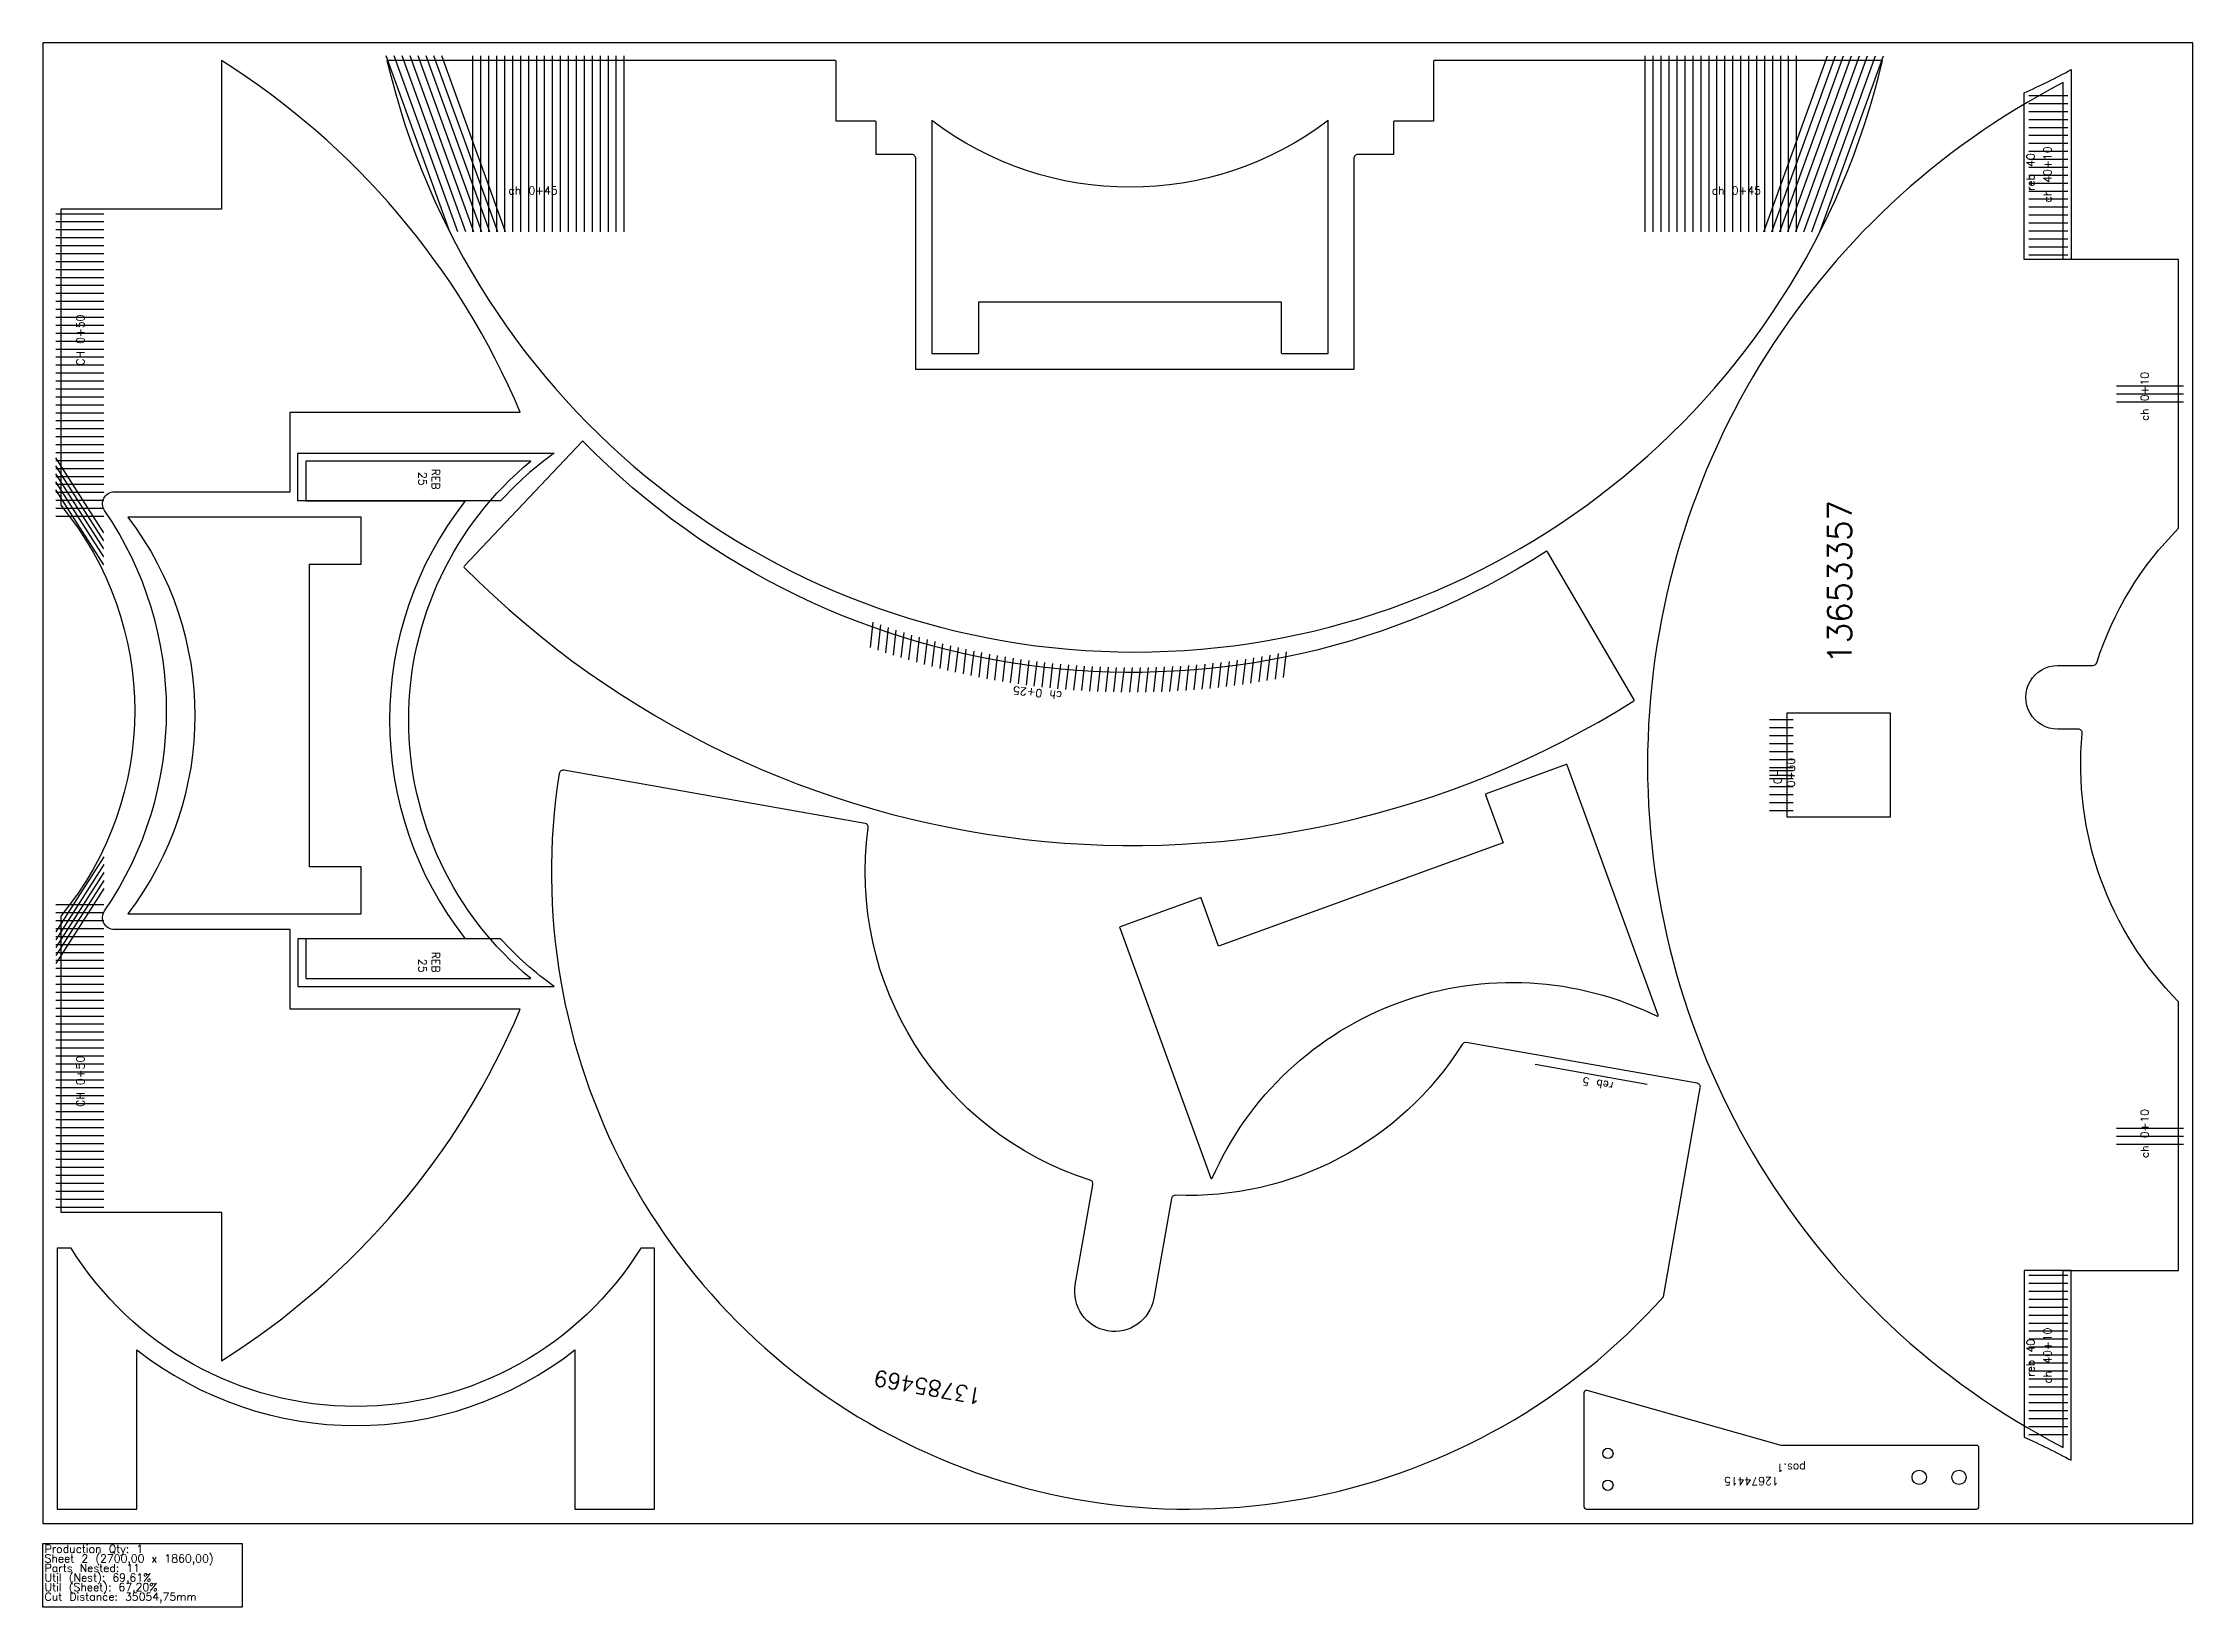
# Model space of a CAD drawing. Header units: millimetres. Extents: x 2835 to 5535, y -105 to 1860.
import ezdxf

# ---------------------------------------------------------------- set-up
doc = ezdxf.new("R2010")
doc.units = ezdxf.units.MM
for name, color, linetype in [('12674415', 7, 'Continuous'), ('13355122', 7, 'Continuous'), ('13653357', 7, 'Continuous'), ('13653818', 7, 'Continuous'), ('13785465', 7, 'Continuous'), ('13785469', 7, 'Continuous'), ('Chanfro', 7, 'Continuous'), ('Rebaixo', 7, 'Continuous'), ('sheet', 24, 'Continuous'), ('Stats', 7, 'Continuous'), ('Texto', 7, 'Continuous')]:
    doc.layers.add(name, color=color, linetype=linetype)
doc.styles.get("Standard").update_dxf_attribs({"font": 'txt.shx'})

msp = doc.modelspace()

# ---------------------------------------------------------------- linework, layer by layer
at = {"color": 3}
msp.add_lwpolyline([(3165.2, 1334.6), (3165.2, 1284.6), (3365.3, 1284.6, 0.345974), (3365.3, 734.6), (3165.2, 734.6), (3165.2, 684.6), (3447.6, 684.6, -0.471964), (3447.6, 1334.6)], format="xyb", close=True, dxfattribs=at)
at = {"color": 6}
msp.add_lwpolyline([(3603, 346), (3585.7, 346, -0.556315), (2870.3, 346), (2853, 346), (2853, 18), (2953, 18), (2953, 218.1, 0.345974), (3503, 218.1), (3503, 18), (3603, 18)], format="xyb", close=True, dxfattribs=at)
at = {"layer": '12674415', "color": 6}
msp.add_lwpolyline([(5266.2, 95, 0.414214), (5263.2, 98), (5018.6, 98, -0.068884), (5017.8, 98.1), (4774, 166.9, 0.497286), (4770.2, 164), (4770.2, 21, 0.414214), (4773.2, 18), (5263.2, 18, 0.414214), (5266.2, 21)], format="xyb", close=True, dxfattribs=at)
for centre, radius in [((4800.2, 88), 6.5), ((4800.2, 48), 6.5), ((5191.2, 58), 9), ((5241.2, 58), 9)]:
    msp.add_circle(centre, radius, dxfattribs=at)
at = {"layer": '13355122', "color": 6}
msp.add_lwpolyline([(4724.3, 1220.9, 0.425846), (4722.9, 1221.2, -0.355169), (3513.3, 1359.4, 0.425845), (3511.9, 1359.4), (3363.8, 1202.6, 0.404775), (3363.9, 1201.2, 0.351111), (4832.8, 1033.4, 0.404774), (4833.1, 1034.7)], format="xyb", close=True, dxfattribs=at)
at = {"layer": '13653357', "color": 6}
msp.add_lwpolyline([(4481.1, 1714.8), (4481.1, 1449.8), (3931.1, 1449.8), (3931.1, 1714.8, 0.414214), (3926.1, 1719.8), (3881.1, 1719.8), (3881.1, 1760.8, 0.414214), (3880.1, 1761.8), (3831.1, 1761.8), (3831.1, 1836.8, 0.414214), (3830.1, 1837.8), (3267, 1837.8, 0.791169), (5145.2, 1837.8), (4582.1, 1837.8, 0.414214), (4581.1, 1836.8), (4581.1, 1761.8), (4532.1, 1761.8, 0.414214), (4531.1, 1760.8), (4531.1, 1719.8), (4486.1, 1719.8, 0.414214)], format="xyb", close=True, dxfattribs=at)
at = {"layer": '13653357', "color": 2}
msp.add_lwpolyline([(5517, 655.5, -0.223199), (5395.9, 992.4, 0.442032), (5390.9, 997.9), (5365, 997.9, -1.000024), (5365, 1077.9), (5409.3, 1077.9, 0.326039), (5414.1, 1081.4, -0.119122), (5517, 1250.3), (5517, 1588), (5372, 1588), (5372, 1810.2, 0.608883), (5372, 95.6), (5372, 317.8), (5517, 317.8)], format="xyb", close=True, dxfattribs=at)
msp.add_lwpolyline([(5155, 887.9), (5155, 1017.9), (5025, 1017.9), (5025, 887.9)], close=True, dxfattribs=at)
at = {"layer": '13653818', "color": 6}
msp.add_lwpolyline([(2857.2, 1279.3, -0.360149), (2857.2, 762.9), (2857.2, 391.1), (3059.2, 391.1), (3059.2, 204.4, 0.153684), (3434.3, 646.1), (3145.2, 646.1), (3145.2, 746.1), (2924.6, 746.1, -0.603342), (2912.3, 769.6, 0.309718), (2912.3, 1272.6, -0.603342), (2924.6, 1296.1), (3145.2, 1296.1), (3145.2, 1396.1), (3434.3, 1396.1, 0.153684), (3059.2, 1837.8), (3059.2, 1651.1), (2857.2, 1651.1)], format="xyb", close=True, dxfattribs=at)
at = {"layer": '13785465', "color": 6}
for points in [[(3951.1, 1469.8), (4009.1, 1469.8, 0.414214), (4010.1, 1470.8), (4010.1, 1534.8), (4390.1, 1534.8), (4390.1, 1470.8, 0.414214), (4391.1, 1469.8), (4449.1, 1469.8), (4449.1, 1762.8, -0.337405), (3951.1, 1762.8)], [(3234.7, 766.1), (3234.7, 824.1, 0.414214), (3233.7, 825.1), (3169.7, 825.1), (3169.7, 1205.1), (3233.7, 1205.1, 0.414214), (3234.7, 1206.1), (3234.7, 1264.1), (2941.7, 1264.1, -0.337405), (2941.7, 766.1)], [(4303.4, 433.8, -0.427854), (4862, 637.2, 0.67659), (4863.4, 638.4), (4749, 952.8, 0.414213), (4747.7, 953.4), (4647.2, 916.8, 0.414213), (4646.6, 915.5), (4668.5, 855.3), (4311.4, 725.4), (4289.5, 785.5, 0.414213), (4288.2, 786.1), (4187.7, 749.5, 0.414214), (4187.1, 748.2), (4301.5, 433.9, 0.67659)]]:
    msp.add_lwpolyline(points, format="xyb", close=True, dxfattribs=at)
at = {"layer": '13785469', "color": 6}
msp.add_lwpolyline([(4617.3, 601.9, -0.268668), (4257.2, 412.4, 0.375425), (4252.1, 408.2), (4229.9, 282.5, -0.999981), (4131.4, 299.8), (4153.6, 425.6, 0.375425), (4150.2, 431.2, -0.365048), (3871.4, 873.9, 0.403562), (3867.3, 879.5), (3489, 946.2, 0.419751), (3483.2, 942.1, 0.747623), (4870, 284.9), (4916.3, 547.3, 0.414214), (4912.2, 553.1), (4622.4, 604.2, 0.304987)], format="xyb", close=True, dxfattribs=at)
at = {"layer": 'Chanfro', "color": 6}
for p, q in [((3346, 1622.8), (3266, 1843.8)), ((3356, 1622.8), (3276, 1843.8)), ((3366, 1622.8), (3286, 1843.8)), ((3376, 1622.8), (3296, 1843.8)), ((3386, 1622.8), (3306, 1843.8)), ((3396, 1622.8), (3316, 1843.8)), ((3406, 1622.8), (3326, 1843.8)), ((3416, 1622.8), (3336, 1843.8)), ((3375, 1622.8), (3375, 1843.8)), ((3385, 1622.8), (3385, 1843.8)), ((3395, 1622.8), (3395, 1843.8)), ((3405, 1622.8), (3405, 1843.8)), ((3415, 1622.8), (3415, 1843.8)), ((3425, 1622.8), (3425, 1843.8)), ((3435, 1622.8), (3435, 1843.8)), ((3445, 1622.8), (3445, 1843.8)), ((3455, 1622.8), (3455, 1843.8)), ((3465, 1622.8), (3465, 1843.8)), ((3475, 1622.8), (3475, 1843.8)), ((3485, 1622.8), (3485, 1843.8)), ((3495, 1622.8), (3495, 1843.8)), ((3505, 1622.8), (3505, 1843.8)), ((3515, 1622.8), (3515, 1843.8)), ((3525, 1622.8), (3525, 1843.8)), ((3535, 1622.8), (3535, 1843.8)), ((3545, 1622.8), (3545, 1843.8)), ((3555, 1622.8), (3555, 1843.8)), ((3565, 1622.8), (3565, 1843.8)), ((4847.2, 1622.8), (4847.2, 1843.8)), ((4857.2, 1622.8), (4857.2, 1843.8)), ((4867.2, 1622.8), (4867.2, 1843.8)), ((4877.2, 1622.8), (4877.2, 1843.8)), ((4887.2, 1622.8), (4887.2, 1843.8)), ((4897.2, 1622.8), (4897.2, 1843.8)), ((4907.2, 1622.8), (4907.2, 1843.8)), ((4917.2, 1622.8), (4917.2, 1843.8)), ((4927.2, 1622.8), (4927.2, 1843.8)), ((4937.2, 1622.8), (4937.2, 1843.8)), ((4947.2, 1622.8), (4947.2, 1843.8)), ((4957.2, 1622.8), (4957.2, 1843.8)), ((4967.2, 1622.8), (4967.2, 1843.8)), ((4977.2, 1622.8), (4977.2, 1843.8)), ((4987.2, 1622.8), (4987.2, 1843.8)), ((4996.2, 1622.8), (5076.2, 1843.8)), ((4997.2, 1622.8), (4997.2, 1843.8)), ((5006.2, 1622.8), (5086.2, 1843.8)), ((5007.2, 1622.8), (5007.2, 1843.8)), ((5016.2, 1622.8), (5096.2, 1843.8)), ((5017.2, 1622.8), (5017.2, 1843.8)), ((5026.2, 1622.8), (5106.2, 1843.8)), ((5027.2, 1622.8), (5027.2, 1843.8)), ((5036.2, 1622.8), (5116.2, 1843.8)), ((5037.2, 1622.8), (5037.2, 1843.8)), ((5046.2, 1622.8), (5126.2, 1843.8)), ((5056.2, 1622.8), (5136.2, 1843.8)), ((5066.2, 1622.8), (5146.2, 1843.8)), ((2911.2, 1645.1), (2851.2, 1645.1)), ((2911.2, 1635.1), (2851.2, 1635.1)), ((2911.2, 1625.1), (2851.2, 1625.1)), ((2911.2, 1615.1), (2851.2, 1615.1)), ((2911.2, 1605.1), (2851.2, 1605.1)), ((2911.2, 1595.1), (2851.2, 1595.1)), ((2911.2, 1585.1), (2851.2, 1585.1)), ((2911.2, 1575.1), (2851.2, 1575.1)), ((2911.2, 1565.1), (2851.2, 1565.1)), ((2911.2, 1555.1), (2851.2, 1555.1)), ((2911.2, 1545.1), (2851.2, 1545.1)), ((2911.2, 1535.1), (2851.2, 1535.1)), ((2911.2, 1525.1), (2851.2, 1525.1)), ((2911.2, 1515.1), (2851.2, 1515.1)), ((2911.2, 1505.1), (2851.2, 1505.1)), ((2911.2, 1495.1), (2851.2, 1495.1)), ((2911.2, 1485.1), (2851.2, 1485.1)), ((2911.2, 1475.1), (2851.2, 1475.1)), ((2911.2, 1465.1), (2851.2, 1465.1)), ((2911.2, 1455.1), (2851.2, 1455.1)), ((2911.2, 1445.1), (2851.2, 1445.1)), ((2911.2, 1435.1), (2851.2, 1435.1)), ((2911.2, 1425.1), (2851.2, 1425.1)), ((2911.2, 1415.1), (2851.2, 1415.1)), ((2911.2, 1405.1), (2851.2, 1405.1)), ((2911.2, 1395.1), (2851.2, 1395.1)), ((2911.2, 1385.1), (2851.2, 1385.1)), ((2911.2, 1375.1), (2851.2, 1375.1)), ((2911.2, 1365.1), (2851.2, 1365.1)), ((2911.2, 1355.1), (2851.2, 1355.1)), ((2911.2, 1345.1), (2851.2, 1345.1)), ((2911.2, 1244.5), (2851.2, 1338.7)), ((2911.2, 1335.1), (2851.2, 1335.1)), ((2911.2, 1234.5), (2851.2, 1328.7)), ((2911.2, 1325.1), (2851.2, 1325.1)), ((2911.2, 1224.5), (2851.2, 1318.7)), ((2911.2, 1315.1), (2851.2, 1315.1)), ((2911.2, 1214.5), (2851.2, 1308.7)), ((2911.2, 1305.1), (2851.2, 1305.1)), ((2911.2, 1204.5), (2851.2, 1298.7)), ((2911.2, 1295.1), (2851.2, 1295.1)), ((2911.2, 1285.1), (2851.2, 1285.1)), ((2911.2, 1275.1), (2851.2, 1275.1)), ((2911.2, 1265.1), (2851.2, 1265.1)), ((3874, 1100.6), (3877.6, 1132.2)), ((3883.7, 1097.3), (3887.3, 1128.8)), ((3893.4, 1094), (3896.9, 1125.5)), ((3903.1, 1090.9), (3906.6, 1122.3)), ((3912.8, 1087.8), (3916.4, 1119.2)), ((3922.5, 1084.9), (3926.1, 1116.2)), ((3932.2, 1082.1), (3935.8, 1113.3)), ((3942, 1079.3), (3945.6, 1110.5)), ((3951.8, 1076.7), (3955.3, 1107.9)), ((3961.5, 1074.2), (3965.1, 1105.3)), ((3971.3, 1071.8), (3974.9, 1102.8)), ((3981.1, 1069.5), (3984.7, 1100.5)), ((3991, 1067.3), (3994.5, 1098.3)), ((4000.8, 1065.2), (4004.3, 1096.1)), ((4010.6, 1063.2), (4014.1, 1094.1)), ((4020.5, 1061.3), (4024, 1092.2)), ((4030.3, 1059.5), (4033.8, 1090.4)), ((4040.2, 1057.8), (4043.7, 1088.6)), ((4050.1, 1056.2), (4053.6, 1087)), ((4060, 1054.7), (4063.5, 1085.5)), ((4069.9, 1053.3), (4073.4, 1084.1)), ((4079.8, 1052), (4083.3, 1082.8)), ((4089.7, 1050.8), (4093.2, 1081.6)), ((4099.7, 1049.7), (4103.2, 1080.5)), ((4300.9, 1049.1), (4304.5, 1080.7)), ((4311.1, 1050.2), (4314.7, 1081.8)), ((4321.3, 1051.4), (4324.9, 1083.1)), ((4331.5, 1052.7), (4335.1, 1084.4)), ((4341.7, 1054), (4345.4, 1085.9)), ((4352, 1055.5), (4355.6, 1087.5)), ((4362.2, 1057.2), (4365.9, 1089.2)), ((4372.5, 1058.9), (4376.1, 1091)), ((4382.7, 1060.7), (4386.4, 1093)), ((4393, 1062.7), (4396.7, 1095)), ((4109.6, 1048.7), (4113.1, 1079.5)), ((4119.6, 1047.8), (4123.1, 1078.6)), ((4129.5, 1047), (4133.1, 1077.9)), ((4139.5, 1046.3), (4143.1, 1077.2)), ((4149.5, 1045.7), (4153.1, 1076.6)), ((4159.5, 1045.3), (4163.1, 1076.1)), ((4169.6, 1044.9), (4173.1, 1075.8)), ((4179.6, 1044.6), (4183.1, 1075.5)), ((4189.6, 1044.4), (4193.2, 1075.3)), ((4199.7, 1044.3), (4203.2, 1075.3)), ((4209.8, 1044.3), (4213.3, 1075.3)), ((4219.8, 1044.4), (4223.4, 1075.5)), ((4229.9, 1044.7), (4233.5, 1075.8)), ((4240, 1045), (4243.6, 1076.2)), ((4250.1, 1045.4), (4253.7, 1076.6)), ((4260.3, 1045.9), (4263.8, 1077.2)), ((4270.4, 1046.6), (4274, 1077.9)), ((4280.6, 1047.3), (4284.1, 1078.7)), ((4290.7, 1048.2), (4294.3, 1079.6)), ((2911.2, 837.7), (2851.2, 743.4)), ((2911.2, 827.7), (2851.2, 733.4)), ((2911.2, 817.7), (2851.2, 723.4)), ((2911.2, 807.7), (2851.2, 713.4)), ((2911.2, 797.7), (2851.2, 703.4)), ((2911.2, 777.1), (2851.2, 777.1)), ((2911.2, 767.1), (2851.2, 767.1)), ((2911.2, 757.1), (2851.2, 757.1)), ((2911.2, 747.1), (2851.2, 747.1)), ((2911.2, 737.1), (2851.2, 737.1)), ((2911.2, 727.1), (2851.2, 727.1)), ((2911.2, 717.1), (2851.2, 717.1)), ((2911.2, 707.1), (2851.2, 707.1)), ((2911.2, 697.1), (2851.2, 697.1)), ((2911.2, 687.1), (2851.2, 687.1)), ((2911.2, 677.1), (2851.2, 677.1)), ((2911.2, 667.1), (2851.2, 667.1)), ((2911.2, 657.1), (2851.2, 657.1)), ((2911.2, 647.1), (2851.2, 647.1)), ((2911.2, 637.1), (2851.2, 637.1)), ((2911.2, 627.1), (2851.2, 627.1)), ((2911.2, 617.1), (2851.2, 617.1)), ((2911.2, 607.1), (2851.2, 607.1)), ((2911.2, 597.1), (2851.2, 597.1)), ((2911.2, 587.1), (2851.2, 587.1)), ((2911.2, 577.1), (2851.2, 577.1)), ((2911.2, 567.1), (2851.2, 567.1)), ((2911.2, 557.1), (2851.2, 557.1)), ((2911.2, 547.1), (2851.2, 547.1)), ((2911.2, 537.1), (2851.2, 537.1)), ((2911.2, 527.1), (2851.2, 527.1)), ((2911.2, 517.1), (2851.2, 517.1)), ((2911.2, 507.1), (2851.2, 507.1)), ((2911.2, 497.1), (2851.2, 497.1)), ((2911.2, 487.1), (2851.2, 487.1)), ((2911.2, 477.1), (2851.2, 477.1)), ((2911.2, 467.1), (2851.2, 467.1)), ((2911.2, 457.1), (2851.2, 457.1)), ((2911.2, 447.1), (2851.2, 447.1)), ((2911.2, 437.1), (2851.2, 437.1)), ((2911.2, 427.1), (2851.2, 427.1)), ((2911.2, 417.1), (2851.2, 417.1)), ((2911.2, 407.1), (2851.2, 407.1)), ((2911.2, 397.1), (2851.2, 397.1))]:
    msp.add_line(p, q, dxfattribs=at)
at = {"layer": 'Chanfro', "color": 2}
for p, q in [((5329, 1794), (5378, 1794)), ((5329, 1784), (5378, 1784)), ((5329, 1774), (5378, 1774)), ((5329, 1764), (5378, 1764)), ((5329, 1754), (5378, 1754)), ((5329, 1744), (5378, 1744)), ((5329, 1734), (5378, 1734)), ((5329, 1724), (5378, 1724)), ((5329, 1714), (5378, 1714)), ((5329, 1704), (5378, 1704)), ((5329, 1694), (5378, 1694)), ((5329, 1684), (5378, 1684)), ((5329, 1674), (5378, 1674)), ((5329, 1664), (5378, 1664)), ((5329, 1654), (5378, 1654)), ((5329, 1644), (5378, 1644)), ((5329, 1634), (5378, 1634)), ((5329, 1624), (5378, 1624)), ((5329, 1614), (5378, 1614)), ((5329, 1604), (5378, 1604)), ((5329, 1594), (5378, 1594)), ((5439, 1429.1), (5523, 1429.1)), ((5439, 1419.1), (5523, 1419.1)), ((5439, 1409.1), (5523, 1409.1)), ((5003, 1009.9), (5033, 1009.9)), ((5003, 999.9), (5033, 999.9)), ((5003, 989.9), (5033, 989.9)), ((5003, 979.9), (5033, 979.9)), ((5003, 969.9), (5033, 969.9)), ((5003, 959.9), (5033, 959.9)), ((5003, 949.9), (5033, 949.9)), ((5003, 945.9), (5033, 945.9)), ((5003, 939.9), (5033, 939.9)), ((5003, 935.9), (5033, 935.9)), ((5003, 925.9), (5033, 925.9)), ((5003, 915.9), (5033, 915.9)), ((5003, 905.9), (5033, 905.9)), ((5003, 895.9), (5033, 895.9)), ((5439, 496.6), (5523, 496.6)), ((5439, 486.6), (5523, 486.6)), ((5439, 476.6), (5523, 476.6)), ((5329, 311.8), (5378, 311.8)), ((5329, 301.8), (5378, 301.8)), ((5329, 291.8), (5378, 291.8)), ((5329, 281.8), (5378, 281.8)), ((5329, 271.8), (5378, 271.8)), ((5329, 261.8), (5378, 261.8)), ((5329, 251.8), (5378, 251.8)), ((5329, 241.8), (5378, 241.8)), ((5329, 231.8), (5378, 231.8)), ((5329, 221.8), (5378, 221.8)), ((5329, 211.8), (5378, 211.8)), ((5329, 201.8), (5378, 201.8)), ((5329, 191.8), (5378, 191.8)), ((5329, 181.8), (5378, 181.8)), ((5329, 171.8), (5378, 171.8)), ((5329, 161.8), (5378, 161.8)), ((5329, 151.8), (5378, 151.8)), ((5329, 141.8), (5378, 141.8)), ((5329, 131.8), (5378, 131.8)), ((5329, 121.8), (5378, 121.8)), ((5329, 111.8), (5378, 111.8))]:
    msp.add_line(p, q, dxfattribs=at)
at = {"layer": 'Rebaixo', "color": 6}
msp.add_line((4708.7, 577), (4849.7, 552.1), dxfattribs=at)
at = {"layer": 'Rebaixo', "color": 2}
for points in [[(5323, 1588), (5323, 1797.5, 0.02083), (5382, 1826.5), (5382, 1588), (5323, 1588)], [(5323, 317.8), (5323, 108.3, -0.02083), (5382, 79.3), (5382, 317.8), (5323, 317.8)]]:
    msp.add_lwpolyline(points, format="xyb", dxfattribs=at)
at = {"layer": 'Rebaixo', "color": 3}
for points in [[(3477.1, 1344.6, 0.055025), (3409.7, 1284.6), (3155.2, 1284.6), (3155.2, 1344.6)], [(3477.1, 674.6, -0.055025), (3409.7, 734.6), (3155.2, 734.6), (3155.2, 674.6)]]:
    msp.add_lwpolyline(points, format="xyb", close=True, dxfattribs=at)
at = {"layer": 'sheet', "color": 7}
msp.add_lwpolyline([(2835, 0), (5535, 0), (5535, 1860), (2835, 1860)], close=True, dxfattribs=at)
at = {"layer": 'Stats', "color": 151}
msp.add_lwpolyline([(2835, -25), (3085, -25), (3085, -105), (2835, -105), (2835, -25)], close=True, dxfattribs=at)

# ---------------------------------------------------------------- texts
at = {"layer": 'Chanfro', "color": 2, "char_height": 10, "rotation": 90}
for insert, attachment_point in [((5347.3, 1729.9), 3), ((5347.3, 175.8), 1)]:
    msp.add_mtext_dynamic_manual_height_columns('ch 40+10', width=91.15, gutter_width=12.5, heights=[0], dxfattribs=dict(at, insert=insert, attachment_point=attachment_point))
at = {"layer": 'Chanfro', "color": 6, "char_height": 10, "width": 88.851}
for insert, attachment_point in [((3419.7, 1669.7), 7), ((4992.5, 1669.7), 9)]:
    msp.add_mtext('ch 0+45', dxfattribs=dict(at, insert=insert, attachment_point=attachment_point))
at = {"layer": 'Chanfro', "color": 6, "char_height": 10}
for s, insert, width, attachment_point, rotation in [('CH 0+50', (2887, 1518.8), 89.962, 9, 90), ('ch 0+25', (4113.9, 1034.9), 186.495, 1, 173.4811), ('CH 0+50', (2887, 523.4), 89.962, 7, 90)]:
    msp.add_mtext(s, dxfattribs=dict(at, insert=insert, width=width, attachment_point=attachment_point, rotation=rotation))
at = {"layer": 'Chanfro', "color": 2, "char_height": 10, "rotation": 90}
for s, insert, width, attachment_point in [('ch 0+10', (5469.3, 1446.7), 95.116, 3), ('{\\W0.350417; }CH 0+30', (5008.4, 925), 56.881, 1), ('ch 0+10', (5469.3, 459.1), 95.116, 1)]:
    msp.add_mtext(s, dxfattribs=dict(at, insert=insert, width=width, attachment_point=attachment_point))
at = {"layer": 'Rebaixo', "color": 2, "char_height": 10, "rotation": 90}
for insert, attachment_point in [((5326.1, 1721.5), 3), ((5326.1, 184.3), 1)]:
    msp.add_mtext_dynamic_manual_height_columns('reb 40', width=51.424, gutter_width=12.5, heights=[0], dxfattribs=dict(at, insert=insert, attachment_point=attachment_point))
at = {"layer": 'Rebaixo', "color": 3, "char_height": 10, "rotation": 270}
for s, insert, attachment_point in [('{\\W0.17573; }REB \\P{\\W0.67573; }25', (3333.2, 1327.1), 1), ('REB 25', (3333.2, 692.2), 3)]:
    msp.add_mtext_dynamic_manual_height_columns(s, width=30.181, gutter_width=12.5, heights=[0], dxfattribs=dict(at, insert=insert, attachment_point=attachment_point))
at = {"layer": 'Rebaixo', "color": 6, "insert": (4767.5, 551), "char_height": 10, "width": 91.29, "attachment_point": 3, "rotation": 170}
msp.add_mtext('reb 5', dxfattribs=at)
at = {"layer": 'Stats', "color": 60}
for s, p in [('Production Qty: 1', (2837, -37)), ('Sheet 2 (2700,00 x 1860,00)', (2837, -49)), ('Parts Nested: 11', (2837, -61)), ('Util (Nest): 69,61%', (2837, -73)), ('Util (Sheet): 67,20%', (2837, -85)), ('Cut Distance: 35054,75mm', (2837, -97))]:
    msp.add_text(s, height=10, dxfattribs=at).set_placement(p)
at = {"layer": 'Texto', "color": 2, "insert": (5076.3, 1080), "char_height": 30, "width": 371.765, "attachment_point": 1, "rotation": 90}
msp.add_mtext('13653357', dxfattribs=at)
at = {"layer": 'Texto', "color": 6, "attachment_point": 1}
for s, insert, char_height, width, rotation in [('13785469', (4011.9, 149.4), 20, 431.733, 170), ('{\\W3.808408; }12674415 pos.1', (5048.7, 48.2), 10, 125.689, 180)]:
    msp.add_mtext(s, dxfattribs=dict(at, insert=insert, char_height=char_height, width=width, rotation=rotation))

doc.saveas('drawing.dxf')
